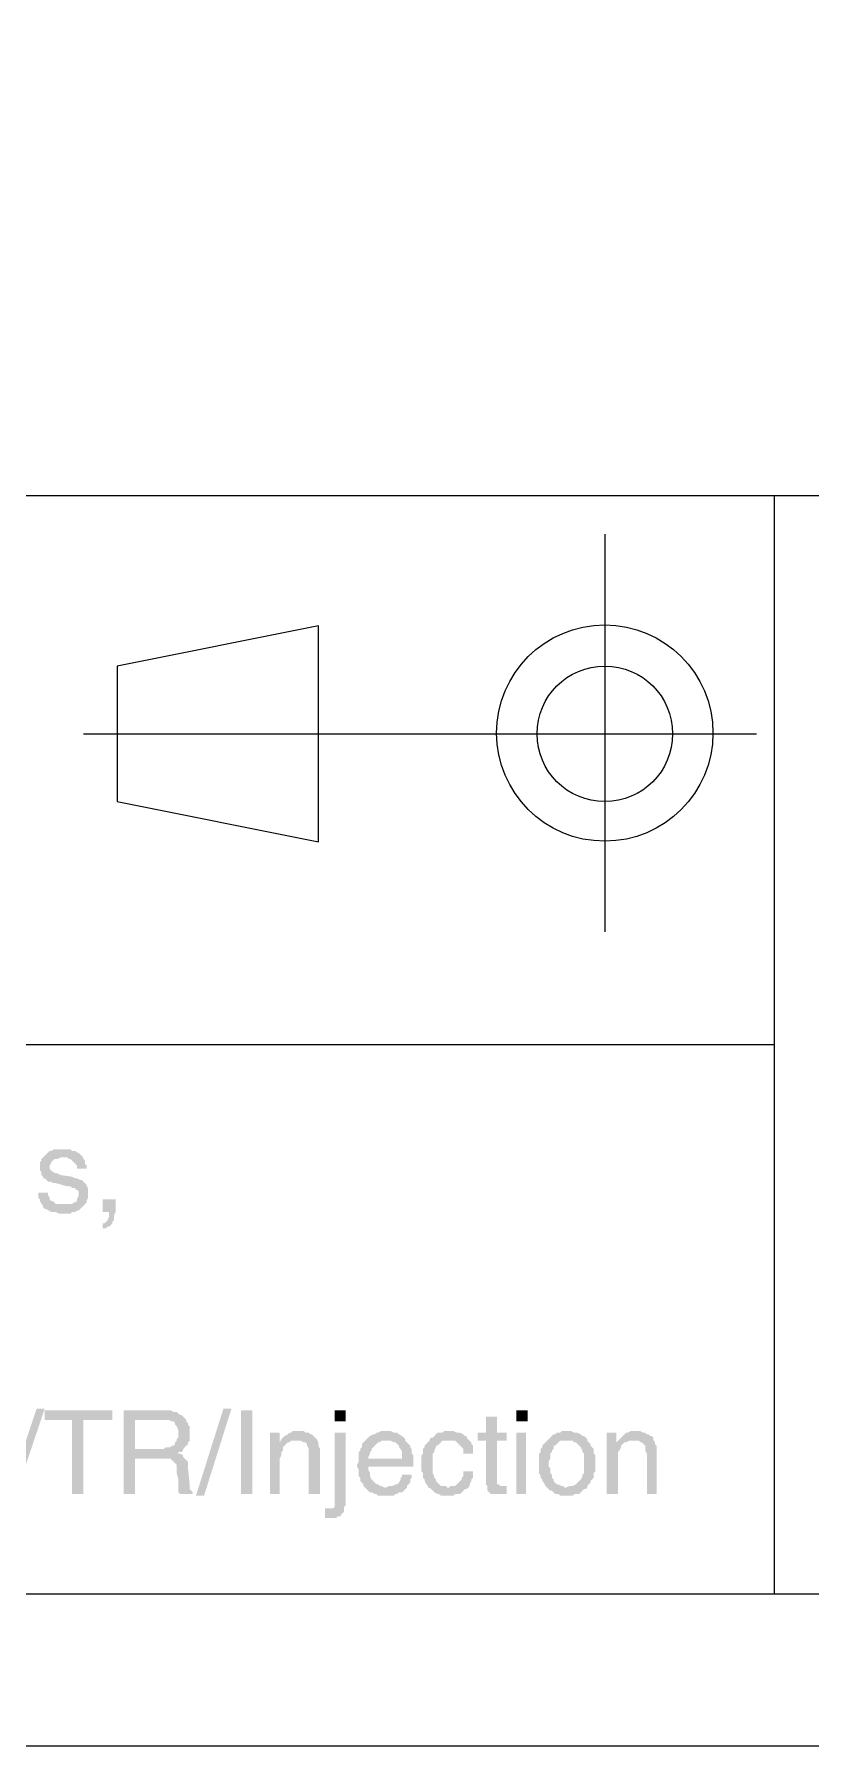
# Model space of a CAD drawing. Header units: inches. Extents: x 3613 to 8393, y -2205 to -794.
# Drawn here: x 6103.83 to 6125.6, y -1185.65 to -1137.68 of the extents above; entities that cross this region are included whole.
import ezdxf

# ---------------------------------------------------------------- set-up
doc = ezdxf.new("R2010")
doc.units = ezdxf.units.IN
doc.header["$MEASUREMENT"] = 0

msp = doc.modelspace()

# ---------------------------------------------------------------- hatches: boundary and pattern name
at = {"transparency": 33554559}
for points in [[(6104.619, -1168.93), (6104.394, -1168.93), (6104.303, -1168.975), (6104.258, -1168.975), (6104.213, -1169.02), (6104.168, -1169.065), (6104.123, -1169.111), (6104.078, -1169.156), (6104.033, -1169.201), (6104.033, -1169.246), (6103.987, -1169.291), (6103.987, -1169.517), (6104.033, -1169.562), (6104.033, -1169.652), (6104.078, -1169.697), (6104.078, -1169.742), (6104.123, -1169.742), (6104.168, -1169.787), (6104.213, -1169.833), (6104.303, -1169.833), (6104.349, -1169.878), (6104.439, -1169.878), (6104.755, -1169.968), (6104.845, -1169.968), (6104.89, -1170.013), (6104.98, -1170.013), (6104.98, -1170.058), (6105.025, -1170.058), (6105.071, -1170.103), (6105.071, -1170.239), (6105.025, -1170.329), (6105.025, -1170.374), (6104.98, -1170.419), (6104.935, -1170.419), (6104.89, -1170.464), (6104.664, -1170.464), (6104.078, -1170.51), (6104.078, -1170.555), (6104.123, -1170.6), (6104.168, -1170.6), (6104.213, -1170.645), (6104.258, -1170.645), (6104.303, -1170.69), (6104.439, -1170.69), (6104.529, -1170.735), (6104.845, -1170.735), (6104.89, -1170.69), (6104.98, -1170.69), (6105.025, -1170.645), (6105.071, -1170.645), (6105.116, -1170.6), (6105.161, -1170.555), (6105.161, -1170.555), (6105.206, -1170.51), (6105.251, -1170.464), (6105.296, -1170.419), (6105.296, -1170.374), (6105.341, -1170.284), (6105.341, -1170.013), (6105.296, -1169.968), (6105.296, -1169.923), (6105.251, -1169.878), (6105.251, -1169.878), (6105.206, -1169.833), (6105.161, -1169.787), (6105.116, -1169.787), (6105.025, -1169.742), (6104.98, -1169.742), (6104.89, -1169.697), (6104.574, -1169.652), (6104.574, -1169.652), (6104.484, -1169.607), (6104.439, -1169.607), (6104.349, -1169.562), (6104.349, -1169.562), (6104.303, -1169.517), (6104.258, -1169.472), (6104.258, -1169.381), (6104.303, -1169.336), (6104.303, -1169.291), (6104.349, -1169.246), (6104.394, -1169.201), (6104.484, -1169.201), (6104.574, -1169.156), (6105.206, -1169.156), (6105.161, -1169.111), (6105.116, -1169.065), (6105.071, -1169.02), (6105.025, -1169.02), (6104.98, -1168.975), (6104.89, -1168.975), (6104.845, -1168.93), (6104.71, -1168.93)], [(6105.206, -1169.156), (6104.619, -1169.156), (6104.755, -1169.156), (6104.8, -1169.201), (6104.845, -1169.201), (6104.89, -1169.246), (6104.89, -1169.246), (6104.935, -1169.291), (6104.98, -1169.336), (6105.025, -1169.381), (6105.025, -1169.472), (6105.296, -1169.472), (6105.296, -1169.381), (6105.251, -1169.336), (6105.251, -1169.246), (6105.206, -1169.201)], [(6104.213, -1170.149), (6103.942, -1170.149), (6103.942, -1170.284), (6103.987, -1170.329), (6103.987, -1170.374), (6104.033, -1170.464), (6104.078, -1170.51), (6104.664, -1170.464), (6104.439, -1170.464), (6104.394, -1170.419), (6104.349, -1170.374), (6104.303, -1170.374), (6104.258, -1170.329), (6104.258, -1170.284), (6104.213, -1170.194)], [(6106.109, -1170.329), (6105.748, -1170.329), (6105.748, -1170.69), (6105.928, -1170.69), (6105.928, -1170.826), (6105.883, -1170.916), (6105.838, -1170.961), (6105.793, -1171.006), (6105.748, -1171.006), (6105.748, -1171.141), (6105.838, -1171.141), (6105.883, -1171.096), (6105.928, -1171.096), (6105.973, -1171.051), (6106.018, -1171.006), (6106.018, -1170.961), (6106.064, -1170.916), (6106.064, -1170.78), (6106.109, -1170.69), (6106.109, -1170.6)], [(6104.123, -1176.196), (6103.31, -1178.633), (6103.085, -1178.633), (6103.897, -1176.196)], [(6106.018, -1176.241), (6104.123, -1176.241), (6104.123, -1176.512), (6104.89, -1176.512), (6104.89, -1178.588), (6105.206, -1178.588), (6105.206, -1176.512), (6106.018, -1176.512), (6106.018, -1176.377)], [(6107.418, -1176.241), (6106.334, -1176.241), (6106.334, -1178.588), (6106.65, -1178.588), (6106.65, -1177.595), (6107.418, -1177.595), (6108.004, -1177.55), (6108.004, -1177.505), (6107.914, -1177.46), (6107.869, -1177.46), (6107.869, -1177.415), (6107.959, -1177.415), (6108.004, -1177.37), (6108.004, -1177.325), (6106.65, -1177.325), (6106.65, -1176.512), (6108.094, -1176.512), (6108.049, -1176.467), (6108.004, -1176.422), (6107.959, -1176.377), (6107.914, -1176.377), (6107.869, -1176.332), (6107.824, -1176.287), (6107.733, -1176.287), (6107.643, -1176.241), (6107.508, -1176.241)], [(6108.094, -1176.512), (6107.418, -1176.512), (6107.598, -1176.512), (6107.688, -1176.557), (6107.733, -1176.557), (6107.779, -1176.602), (6107.779, -1176.648), (6107.824, -1176.693), (6107.869, -1176.783), (6107.869, -1176.918), (6107.869, -1177.009), (6107.824, -1177.054), (6107.824, -1177.099), (6107.779, -1177.144), (6107.779, -1177.189), (6107.733, -1177.234), (6107.688, -1177.234), (6107.643, -1177.279), (6107.508, -1177.279), (6107.463, -1177.325), (6106.65, -1177.325), (6108.004, -1177.325), (6108.049, -1177.279), (6108.094, -1177.234), (6108.14, -1177.189), (6108.14, -1177.144), (6108.185, -1177.099), (6108.185, -1176.693), (6108.14, -1176.648), (6108.14, -1176.602), (6108.094, -1176.557)], [(6109.358, -1176.196), (6108.591, -1178.633), (6108.365, -1178.633), (6109.133, -1176.196)], [(6109.629, -1178.588), (6109.629, -1176.241), (6109.945, -1176.241), (6109.945, -1178.588)], [(6112.563, -1176.557), (6112.563, -1176.241), (6112.247, -1176.241), (6112.247, -1176.557)], [(6116.805, -1176.422), (6116.489, -1176.422), (6116.489, -1176.873), (6116.263, -1176.873), (6116.263, -1177.099), (6116.489, -1177.099), (6116.489, -1178.317), (6116.534, -1178.363), (6116.534, -1178.498), (6116.579, -1178.543), (6116.579, -1178.543), (6116.624, -1178.588), (6117.076, -1178.588), (6117.076, -1178.363), (6116.895, -1178.363), (6116.85, -1178.317), (6116.805, -1178.317), (6116.805, -1177.099), (6117.076, -1177.099), (6117.076, -1176.873), (6116.805, -1176.873)], [(6117.663, -1176.557), (6117.663, -1176.241), (6117.347, -1176.241), (6117.347, -1176.557)], [(6110.712, -1176.873), (6110.441, -1176.873), (6110.441, -1178.588), (6110.712, -1178.588), (6110.712, -1177.686), (6110.712, -1177.595), (6110.757, -1177.505), (6110.757, -1177.415), (6110.802, -1177.37), (6110.802, -1177.279), (6110.848, -1177.234), (6110.848, -1177.234), (6110.893, -1177.189), (6110.938, -1177.144), (6110.712, -1177.144)], [(6111.254, -1176.828), (6111.073, -1176.828), (6111.028, -1176.873), (6110.983, -1176.873), (6110.938, -1176.918), (6110.848, -1176.964), (6110.802, -1177.009), (6110.757, -1177.054), (6110.712, -1177.144), (6110.983, -1177.144), (6111.028, -1177.099), (6111.163, -1177.099), (6111.75, -1177.054), (6111.705, -1177.009), (6111.66, -1176.964), (6111.66, -1176.964), (6111.615, -1176.918), (6111.57, -1176.918), (6111.525, -1176.873), (6111.434, -1176.873), (6111.389, -1176.828), (6111.299, -1176.828)], [(6111.75, -1177.054), (6111.163, -1177.099), (6111.299, -1177.099), (6111.389, -1177.144), (6111.434, -1177.144), (6111.479, -1177.189), (6111.479, -1177.234), (6111.525, -1177.325), (6111.525, -1178.588), (6111.84, -1178.588), (6111.84, -1177.325), (6111.795, -1177.234), (6111.795, -1177.144)], [(6112.563, -1176.873), (6112.247, -1176.873), (6112.247, -1178.949), (6112.202, -1178.994), (6111.976, -1178.994), (6111.976, -1179.265), (6112.292, -1179.265), (6112.337, -1179.22), (6112.427, -1179.22), (6112.427, -1179.175), (6112.472, -1179.13), (6112.517, -1179.085), (6112.517, -1178.949), (6112.563, -1178.904), (6112.563, -1178.814)], [(6113.691, -1176.828), (6113.555, -1176.828), (6113.465, -1176.873), (6113.42, -1176.873), (6113.375, -1176.918), (6113.33, -1176.918), (6113.24, -1176.964), (6113.194, -1177.009), (6113.149, -1177.054), (6113.104, -1177.099), (6113.826, -1177.099), (6113.917, -1177.144), (6113.962, -1177.144), (6114.007, -1177.189), (6114.052, -1177.234), (6114.052, -1177.279), (6114.097, -1177.325), (6114.142, -1177.415), (6114.142, -1177.595), (6113.194, -1177.595), (6112.924, -1177.64), (6112.924, -1177.686), (6112.878, -1177.776), (6112.878, -1177.821), (6112.924, -1177.911), (6112.924, -1178.092), (6112.969, -1178.137), (6112.969, -1178.227), (6113.014, -1178.272), (6113.059, -1178.317), (6113.059, -1178.363), (6113.104, -1178.408), (6113.104, -1178.408), (6113.149, -1178.453), (6113.194, -1178.498), (6113.24, -1178.543), (6113.285, -1178.543), (6113.375, -1178.588), (6113.42, -1178.588), (6113.465, -1178.633), (6113.917, -1178.633), (6113.962, -1178.588), (6114.007, -1178.588), (6114.052, -1178.543), (6114.142, -1178.543), (6114.187, -1178.498), (6114.232, -1178.453), (6114.278, -1178.408), (6113.646, -1178.408), (6113.555, -1178.363), (6113.51, -1178.363), (6113.465, -1178.317), (6113.42, -1178.317), (6113.375, -1178.272), (6113.33, -1178.227), (6113.33, -1178.227), (6113.285, -1178.182), (6113.24, -1178.092), (6113.24, -1178.002), (6113.194, -1177.911), (6113.194, -1177.821), (6114.458, -1177.821), (6114.458, -1177.505), (6114.413, -1177.46), (6114.413, -1177.325), (6114.368, -1177.279), (6114.368, -1177.234), (6114.323, -1177.189), (6114.278, -1177.144), (6114.232, -1177.099), (6114.232, -1177.054), (6114.187, -1177.009), (6114.142, -1176.964), (6114.052, -1176.918), (6114.007, -1176.873), (6113.917, -1176.873), (6113.826, -1176.828), (6113.781, -1176.828)], [(6113.104, -1177.099), (6113.104, -1177.099), (6113.059, -1177.144), (6113.014, -1177.189), (6113.014, -1177.279), (6112.969, -1177.325), (6112.969, -1177.37), (6112.924, -1177.415), (6112.924, -1177.64), (6113.194, -1177.595), (6113.194, -1177.55), (6113.24, -1177.46), (6113.24, -1177.415), (6113.285, -1177.37), (6113.285, -1177.325), (6113.33, -1177.279), (6113.375, -1177.234), (6113.42, -1177.189), (6113.465, -1177.144), (6113.51, -1177.144), (6113.555, -1177.099), (6113.691, -1177.099)], [(6114.909, -1177.099), (6114.864, -1177.144), (6114.819, -1177.189), (6114.774, -1177.234), (6114.774, -1177.279), (6114.729, -1177.325), (6114.729, -1177.46), (6114.684, -1177.505), (6114.684, -1177.956), (6114.729, -1178.002), (6114.729, -1178.137), (6114.774, -1178.182), (6114.774, -1178.227), (6114.819, -1178.317), (6114.864, -1178.363), (6114.864, -1178.408), (6115.451, -1178.408), (6115.406, -1178.408), (6115.361, -1178.363), (6115.225, -1178.363), (6115.18, -1178.317), (6115.135, -1178.272), (6115.09, -1178.227), (6115.09, -1178.182), (6115.045, -1178.137), (6115.045, -1178.092), (6115, -1178.002), (6115, -1177.46), (6115.045, -1177.415), (6115.045, -1177.37), (6115.09, -1177.279), (6115.09, -1177.234), (6115.135, -1177.234), (6115.18, -1177.189), (6115.225, -1177.144), (6115.271, -1177.099), (6115.451, -1177.099)], [(6115.451, -1176.828), (6115.316, -1176.828), (6115.271, -1176.873), (6115.135, -1176.873), (6115.09, -1176.918), (6115.045, -1176.964), (6115, -1177.009), (6114.955, -1177.009), (6114.909, -1177.054), (6114.909, -1177.099), (6115.632, -1177.099), (6115.677, -1177.144), (6115.722, -1177.189), (6115.767, -1177.234), (6115.812, -1177.279), (6115.857, -1177.325), (6115.857, -1177.46), (6116.128, -1177.46), (6116.128, -1177.234), (6116.083, -1177.189), (6116.083, -1177.144), (6116.038, -1177.099), (6115.993, -1177.054), (6115.947, -1177.009), (6115.947, -1176.964), (6115.902, -1176.964), (6115.857, -1176.918), (6115.767, -1176.873), (6115.677, -1176.873), (6115.586, -1176.828), (6115.541, -1176.828)], [(6117.617, -1178.588), (6117.617, -1176.873), (6117.347, -1176.873), (6117.347, -1178.588)], [(6118.746, -1176.828), (6118.61, -1176.828), (6118.565, -1176.873), (6118.475, -1176.873), (6118.43, -1176.918), (6118.385, -1176.918), (6118.339, -1176.964), (6118.294, -1177.009), (6118.249, -1177.054), (6118.204, -1177.099), (6118.204, -1177.099), (6118.159, -1177.144), (6118.114, -1177.189), (6118.069, -1177.234), (6118.069, -1177.279), (6118.024, -1177.325), (6118.024, -1177.415), (6117.978, -1177.46), (6117.978, -1177.731), (6117.978, -1178.002), (6118.024, -1178.092), (6118.024, -1178.137), (6118.069, -1178.182), (6118.069, -1178.227), (6118.114, -1178.272), (6118.159, -1178.363), (6118.204, -1178.408), (6118.746, -1178.408), (6118.701, -1178.408), (6118.655, -1178.363), (6118.61, -1178.363), (6118.52, -1178.317), (6118.475, -1178.317), (6118.43, -1178.272), (6118.385, -1178.227), (6118.385, -1178.182), (6118.339, -1178.137), (6118.339, -1178.047), (6118.294, -1178.002), (6118.294, -1177.866), (6118.249, -1177.821), (6118.249, -1177.686), (6118.294, -1177.595), (6118.294, -1177.46), (6118.339, -1177.415), (6118.339, -1177.37), (6118.385, -1177.325), (6118.385, -1177.234), (6118.43, -1177.234), (6118.475, -1177.189), (6118.52, -1177.144), (6118.565, -1177.099), (6118.746, -1177.099), (6119.332, -1177.054), (6119.287, -1177.009), (6119.242, -1176.964), (6119.197, -1176.964), (6119.152, -1176.918), (6119.062, -1176.873), (6118.971, -1176.873), (6118.881, -1176.828), (6118.836, -1176.828)], [(6119.332, -1177.054), (6118.746, -1177.099), (6118.926, -1177.099), (6118.971, -1177.144), (6119.016, -1177.144), (6119.062, -1177.189), (6119.107, -1177.234), (6119.152, -1177.279), (6119.197, -1177.37), (6119.197, -1177.415), (6119.242, -1177.46), (6119.242, -1178.002), (6119.197, -1178.047), (6119.197, -1178.092), (6119.152, -1178.182), (6119.107, -1178.227), (6119.107, -1178.227), (6119.062, -1178.272), (6119.016, -1178.317), (6118.926, -1178.363), (6118.836, -1178.363), (6118.746, -1178.408), (6118.204, -1178.408), (6118.249, -1178.453), (6118.294, -1178.498), (6118.339, -1178.498), (6118.385, -1178.543), (6118.43, -1178.588), (6118.52, -1178.588), (6118.565, -1178.633), (6118.926, -1178.633), (6118.971, -1178.588), (6119.107, -1178.588), (6119.152, -1178.543), (6119.197, -1178.498), (6119.242, -1178.453), (6119.287, -1178.453), (6119.332, -1178.408), (6119.332, -1178.363), (6119.378, -1178.317), (6119.423, -1178.272), (6119.423, -1178.227), (6119.468, -1178.182), (6119.513, -1178.137), (6119.513, -1178.002), (6119.558, -1177.956), (6119.558, -1177.731), (6119.558, -1177.505), (6119.513, -1177.46), (6119.513, -1177.325), (6119.468, -1177.279), (6119.423, -1177.234), (6119.423, -1177.189), (6119.378, -1177.144), (6119.332, -1177.099)], [(6120.145, -1176.873), (6119.874, -1176.873), (6119.874, -1178.588), (6120.19, -1178.588), (6120.19, -1177.686), (6120.19, -1177.415), (6120.235, -1177.37), (6120.28, -1177.279), (6120.28, -1177.234), (6120.28, -1177.234), (6120.325, -1177.189), (6120.37, -1177.144), (6120.145, -1177.144)], [(6120.686, -1176.828), (6120.551, -1176.828), (6120.461, -1176.873), (6120.416, -1176.873), (6120.37, -1176.918), (6120.325, -1176.964), (6120.28, -1177.009), (6120.235, -1177.054), (6120.145, -1177.144), (6120.416, -1177.144), (6120.506, -1177.099), (6120.641, -1177.099), (6121.183, -1177.054), (6121.183, -1177.009), (6121.138, -1176.964), (6121.093, -1176.964), (6121.047, -1176.918), (6121.002, -1176.918), (6120.957, -1176.873), (6120.912, -1176.873), (6120.822, -1176.828), (6120.777, -1176.828)], [(6121.183, -1177.054), (6120.641, -1177.099), (6120.777, -1177.099), (6120.822, -1177.144), (6120.867, -1177.144), (6120.912, -1177.189), (6120.912, -1177.189), (6120.957, -1177.234), (6120.957, -1177.37), (6121.002, -1177.46), (6121.002, -1178.588), (6121.273, -1178.588), (6121.273, -1177.234), (6121.228, -1177.189), (6121.228, -1177.144)], [(6108.004, -1177.55), (6107.418, -1177.595), (6107.643, -1177.595), (6107.688, -1177.64), (6107.733, -1177.686), (6107.733, -1177.686), (6107.779, -1177.731), (6107.824, -1177.776), (6107.824, -1178.002), (6107.869, -1178.182), (6107.869, -1178.453), (6107.869, -1178.543), (6107.914, -1178.588), (6108.275, -1178.588), (6108.275, -1178.543), (6108.23, -1178.498), (6108.185, -1178.453), (6108.185, -1178.317), (6108.14, -1177.866), (6108.14, -1177.686), (6108.094, -1177.64), (6108.049, -1177.595)], [(6114.413, -1178.047), (6114.142, -1178.047), (6114.142, -1178.092), (6114.097, -1178.137), (6114.097, -1178.182), (6114.052, -1178.272), (6114.007, -1178.317), (6113.962, -1178.317), (6113.871, -1178.363), (6113.781, -1178.363), (6113.691, -1178.408), (6114.278, -1178.408), (6114.278, -1178.363), (6114.323, -1178.317), (6114.368, -1178.272), (6114.368, -1178.182), (6114.413, -1178.137)], [(6116.128, -1177.956), (6115.857, -1177.956), (6115.857, -1178.092), (6115.812, -1178.137), (6115.812, -1178.182), (6115.767, -1178.227), (6115.722, -1178.272), (6115.677, -1178.317), (6115.632, -1178.363), (6115.496, -1178.363), (6115.451, -1178.408), (6114.864, -1178.408), (6114.909, -1178.408), (6114.955, -1178.453), (6115, -1178.498), (6115.045, -1178.543), (6115.135, -1178.588), (6115.18, -1178.588), (6115.225, -1178.633), (6115.586, -1178.633), (6115.632, -1178.588), (6115.767, -1178.588), (6115.812, -1178.543), (6115.857, -1178.498), (6115.902, -1178.453), (6115.947, -1178.453), (6115.993, -1178.408), (6116.038, -1178.363), (6116.038, -1178.317), (6116.083, -1178.227), (6116.083, -1178.182), (6116.128, -1178.137), (6116.128, -1178.047)]]:
    msp.add_hatch(color=256, dxfattribs=at).paths.add_polyline_path(points)

# ---------------------------------------------------------------- linework, layer by layer
msp.add_line((5762.68, -1181.386), (6171.935, -1181.386))
for points in [[(6175.973, -1185.646), (6175.973, -888.646), (5755.973, -888.646), (5755.973, -1185.646)], [(6106.154, -1155.39), (6106.154, -1159.181), (6111.795, -1160.31), (6111.795, -1154.262)]]:
    msp.add_lwpolyline(points, close=True)
for points in [[(5775.497, -1150.606), (6171.935, -1150.606)], [(6124.568, -1150.606), (6124.568, -1181.386)], [(6119.829, -1162.837), (6119.829, -1151.689)], [(6105.206, -1157.286), (6124.071, -1157.286)], [(5775.497, -1165.996), (6124.568, -1165.996)]]:
    msp.add_lwpolyline(points)
for centre, radius in [((6119.822, -1157.264), 3.031), ((6119.824, -1157.285), 1.9)]:
    msp.add_circle(centre, radius)

doc.saveas('drawing.dxf')
